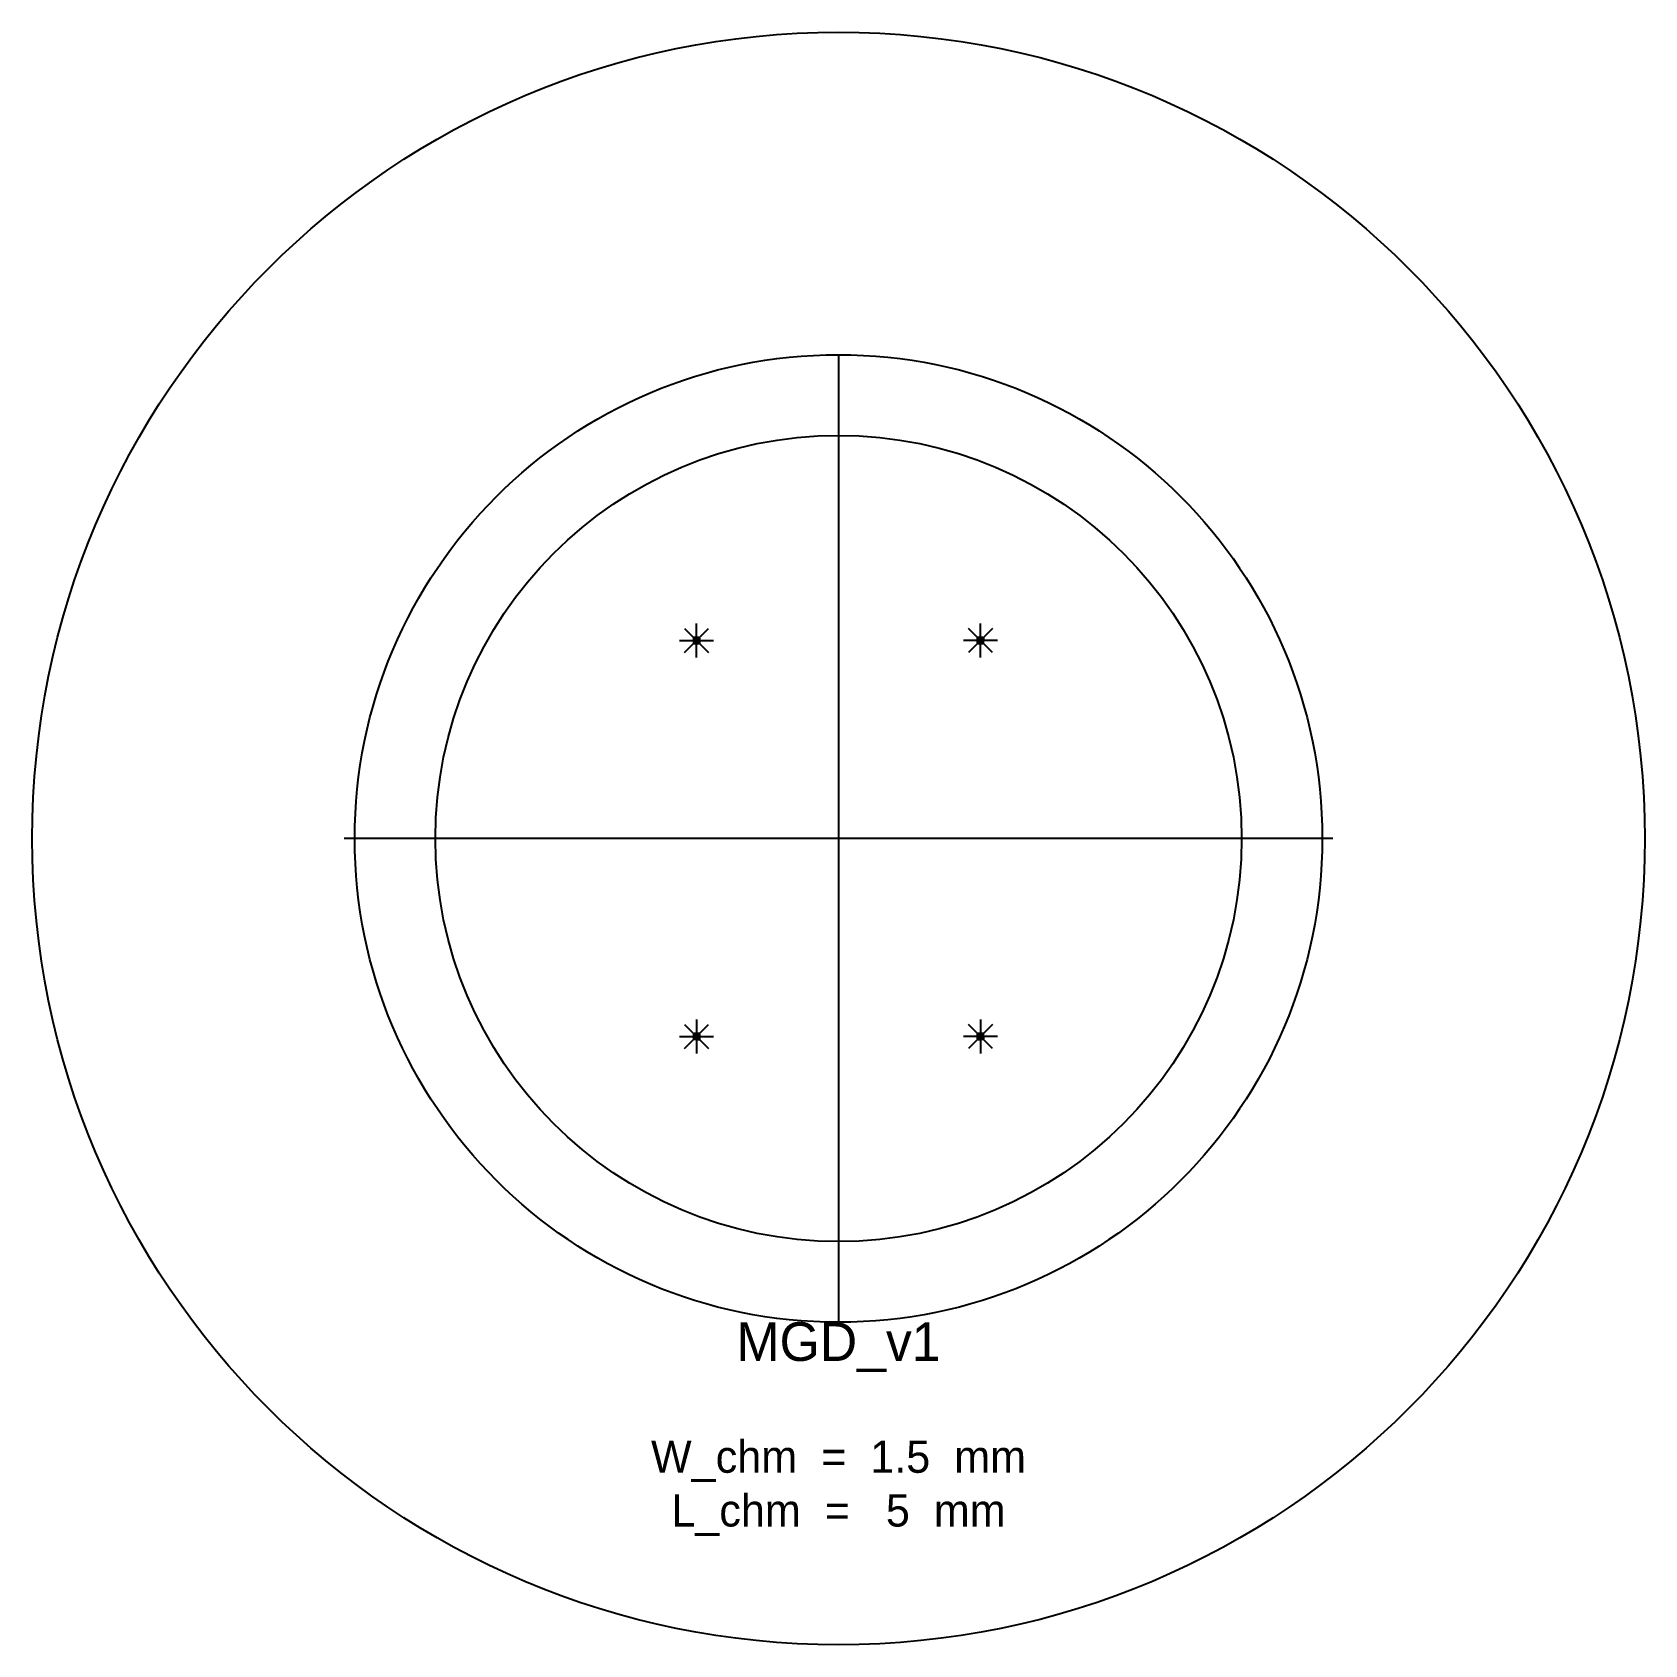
# Model space of a CAD drawing. Header units: millimetres. Extents: x 152971 to 202971, y -22019 to 27981.
import ezdxf

# ---------------------------------------------------------------- set-up
doc = ezdxf.new("R2010")
doc.units = ezdxf.units.MM
doc.layers.add('2_Clear', color=140, linetype='Continuous')
doc.styles.get("Standard").update_dxf_attribs({"font": 'Arial.ttf'})

msp = doc.modelspace()

# ---------------------------------------------------------------- linework, layer by layer
for p, q in [((177971, 17981), (177971, -12019)), ((173570, 8594), (173570, 9644)), ((182372, 8594), (182372, 9644)), ((173045, 9119), (174095, 9119)), ((173198, 9490), (173941, 8748)), ((173199, 8747), (173940, 9491)), ((173449, 9169), (173690, 9169)), ((173449, 9069), (173690, 9069)), ((173499, 9119), (173499, 9119)), ((173499, 9119), (173499, 9119)), ((173520, 8998), (173520, 9240)), ((173569, 9190), (173570, 9190)), ((173569, 9190), (173570, 9190)), ((173570, 9048), (173570, 9048)), ((173570, 9048), (173570, 9048)), ((173620, 8998), (173620, 9240)), ((182897, 9119), (181847, 9119)), ((182744, 9490), (182000, 8748)), ((182742, 8747), (182002, 9491)), ((182492, 9069), (182251, 9069)), ((182493, 9169), (182252, 9169)), ((182322, 8998), (182322, 9240)), ((182372, 9190), (182372, 9190)), ((182372, 9190), (182372, 9190)), ((182372, 9048), (182372, 9048)), ((182372, 9048), (182372, 9048)), ((182422, 8998), (182422, 9240)), ((182443, 9119), (182443, 9119)), ((182443, 9119), (182443, 9119)), ((193301, 2981), (162640, 2981)), ((193301, 2981), (162640, 2981)), ((173198, -3528), (173941, -2786)), ((173199, -2785), (173940, -3529)), ((173570, -2632), (173570, -3682)), ((182744, -3528), (182000, -2786)), ((182742, -2785), (182002, -3529)), ((182372, -2632), (182372, -3682)), ((173045, -3157), (174095, -3157)), ((173449, -3107), (173690, -3107)), ((173449, -3207), (173690, -3207)), ((173499, -3157), (173499, -3157)), ((173499, -3157), (173499, -3157)), ((173520, -3036), (173520, -3277)), ((173569, -3228), (173570, -3227)), ((173569, -3228), (173570, -3228)), ((173570, -3086), (173570, -3086)), ((173570, -3086), (173570, -3086)), ((173620, -3036), (173620, -3278)), ((182897, -3157), (181847, -3157)), ((182492, -3107), (182251, -3107)), ((182493, -3207), (182252, -3207)), ((182322, -3036), (182322, -3278)), ((182372, -3086), (182372, -3086)), ((182372, -3086), (182372, -3086)), ((182372, -3228), (182372, -3227)), ((182372, -3228), (182372, -3228)), ((182422, -3036), (182422, -3277)), ((182443, -3157), (182443, -3157)), ((182443, -3157), (182443, -3157))]:
    msp.add_line(p, q)
for radius in [25000, 15000, 15000, 12500]:
    msp.add_circle((177971, 2981), radius)

# ---------------------------------------------------------------- texts
at = {"layer": '2_Clear', "insert": (177971, -12019), "char_height": 1000, "attachment_point": 2}
msp.add_mtext_dynamic_manual_height_columns('{\\fCentury Gothic|b0|i0|c0|p34;\\H1.2x;MGD_v1\\H0.83333x;\\P\\P\\H1x;W_chm  =  1.5  mm\\PL_chm  =   5  mm}', width=22048.28, gutter_width=12.5, heights=[8384], dxfattribs=at)

doc.saveas('drawing.dxf')
